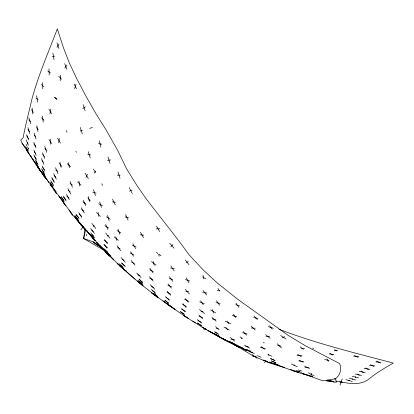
<?xml version="1.0" encoding="UTF-8"?>
<svg xmlns="http://www.w3.org/2000/svg" width="414" height="414" viewBox="0 0 414 414"><rect width="100%" height="100%" fill="white"/><g stroke="black" fill="none" stroke-linecap="round" stroke-linejoin="round"><path stroke-width="0.62" d="M60.221 80.699L60.439 75.188M93.838 226.81L93.926 225.144M311.168 375.586L311.369 373.211M49.996 113.922L50.56 109.048M84.865 228.792L83.649 238.552L105.994 251.458M58.648 142.582L59.368 138.535M85.62 229.832L83.649 238.552L93.243 241.833L103.179 248.835M74.587 88.684L76.047 84.182M340.003 385.123L342.192 378.929M86.314 235.737L86.924 234.055M86.024 177.394L87.442 174.278M56.941 47.377L59.016 44.003M94.299 173.052L95.593 171.06M64.744 68.124L66.944 64.993M80.88 229.817L83.178 226.748M170.853 246.899L172.943 244.514M264.308 362.643L266.088 361.029M352.112 379.322L352.738 378.805M82.831 108.696L85.387 106.776M293.852 365.707L294.871 365.034M282.125 337.953L284.703 336.629M186.233 262.466L188.266 261.524M107.231 235.996L108.53 235.411M80.135 131.083L82.376 130.11M129.489 191.154L132.082 190.021M89.683 128.469L92.384 127.341M203.755 329.44L205.427 328.882M348.51 380.689L349.623 380.404M52.257 56.651L54.669 56.133M330.662 380.958L331.236 380.849M107.505 160.394L110.543 159.897M201.137 311.716L202.901 311.447M252.757 356.573L256.432 356.102M304.973 367.461L308.984 367.27M156.249 228.916L159.944 228.751M117.322 175.153L120.138 175.127M265.938 336.396L269.638 336.396M185.896 291.647L188.649 291.663M241.212 338.585L242.381 338.6M334.201 378.826L335.48 378.846C340.029 375.244 342.212 368.952 339.552 363.533L305.723 345.954L288.537 335.614L238.454 299.808L217.609 283.243L202.865 269.602L188.877 254.538L179.702 241.988L146.722 199.579L137.174 185.855L126.622 168.876L118.016 151.032L106.165 130.032L95.608 113.172L85.693 95.67L76.668 78.51L69.412 63.119L63.684 48.36L57.313 28.876C48.422 52.412 38.202 75.483 31.728 99.867C28.918 112.463 25.44 124.904 23.189 137.608L20.7 140.067L22.082 143.177L33.694 161.108L45.737 178.408L32.292 158.469L44.464 176.778M326.972 380.952L330.714 381.046M326.9 380.937L330.786 381.061M217.102 290.675L219.487 290.809M251.143 327.986L255.252 328.245M375.829 361.914L380.885 362.255M301.408 348.231L304.559 348.459M297.64 371.327L299.777 371.508M230.769 339.175L234.427 339.49M112.37 201.908L115.459 202.218M353.587 356.149L358.84 356.671M296.998 355.253L301.951 355.75M334.341 350.472L337.234 350.761M369.417 365.283L374.893 365.909M339.78 381.874L342.414 382.184M87.768 154.593L90.614 154.96M140.299 234.774L143.674 235.219M263.268 342.74L264.396 342.89M298.696 360.92L303.747 361.588M202.715 292.424L206.912 293.055M253.71 317.709L258.025 318.361M277.665 345.607L281.018 346.125M364.191 368.362L369.971 369.267M245.642 346.404L248.4 346.839M329.047 353.887L333.772 354.669M98.449 143.663L101.746 144.217M215.963 302.675L220.176 303.405M95.789 244.084L96.772 244.26M170.703 268.065L174.31 268.702M216.124 328.271L218.281 328.664M324.628 359.575L328.918 360.382M327.707 380.28L334.191 381.527M359.228 371.332L365.2 372.491M335.702 381.009C346.844 383.002 360.299 386.676 369.8 378.36C377.071 372.346 385.16 367.777 393.3 363.073C356.237 353.328 318.93 344.179 282.969 330.77L278.829 329.208M326.191 380.269L330.31 381.154M251.381 352.397L252.571 352.661M355.393 373.997L361.572 375.441M169.316 278.57L172.767 279.419M352.231 376.264L358.602 377.951M242.604 332.727L247.111 333.932M36.085 98.641L38.166 99.205M302.153 373.557L307.649 375.068M312.523 376.631L300.781 373.273L285.251 368.015L269.504 362.064L284.459 367.58L269.85 363.094L253.249 356.024L237.155 346.213L222.96 338.895L207.963 330.455L225.102 340.091L239.504 347.113L222.96 338.895L238.956 347.118M232.15 315.421L236.71 316.726M212.191 318.78L215.922 319.867M245.072 349.333L251.143 351.119M298.173 369.93L301.615 370.944M349.256 378.127L355.595 380M345.928 379.612L352.205 381.48M92.86 192.205L96.105 193.172M125.08 216.838L128.594 217.888M308.207 375.436L312.177 376.626M235.789 304.74L239.628 305.899M260.323 347.175L265.41 348.764M292.01 370.53L298.303 372.502M268.308 326.641L273.478 328.281M290.54 369.542L294.545 370.83M330.496 380.999L333.994 382.138L336.489 382.2L335.48 378.846L322.801 380.771L302.789 373.635M271.744 361.293L275.507 362.555M185.462 279.538L189.695 281.018M295.746 370.37L301.671 372.465M132.387 245.455L136.082 246.853M270.342 358.633L275.144 360.454M199.677 301.837L204.288 303.767M198.865 316.099L202.819 317.761M267.863 354.508L271.719 356.128M304.306 374.018L306.106 374.779M257.311 355.652L261.13 357.287M131.688 262.243L134.441 263.439M248.99 351.238L254.424 353.587M151.431 286.504L153.635 287.456M137.753 274.777L140.056 275.786M167.83 285.184L171.608 286.866M334.45 349.716L337.208 350.953M274.228 363.254L279.683 365.697M263.459 360.035L269.053 362.545M214.654 333.912L218.613 335.754M265.084 360.744L267.434 361.841M250.889 352.117L236.435 345.359L243.303 348.629L228.751 341.141L243.303 348.629M225.237 321.171L230.893 323.857M241.817 348.298L246.884 350.705M149.671 269.773L153.258 271.486M291.384 363.947L297.335 366.788M149.692 278.146L152.859 279.662M376.357 361.111L380.362 363.052M233.424 343.858L236.596 345.395M247.21 349.789L249.005 350.663M271.237 360.749L276.014 363.099M182.481 304.549L186.44 306.5M242.77 348.723L245.926 350.28M222.039 338.414L227.245 341.017M276.702 364.351L278.234 365.117M151.679 293.283L155.555 295.265M167.054 292.294L170.666 294.152M299.296 360.258L303.146 362.25M223.234 338.988L226.049 340.443M304.523 366.095L309.439 368.636M232.518 343.335L237.501 345.923M98.656 203.75L102.501 205.748M354.353 355.44L358.074 357.38M270.885 358.576L274.596 360.511M197.866 320.483L201.173 322.227M212.423 332.928L214.664 334.108M215.782 334.698L216.905 335.283M233.998 344.614L238.883 347.211M224.057 327.2L229.32 330.03M312.534 348.003L313.662 348.614M130.234 252.98L133.913 254.972M184.582 299.203L188.975 301.583M225.102 340.091C203.393 328.711 182.771 315.385 162.966 300.962L172.669 307.576M308.409 372.833L314.128 375.964M370.458 364.646L373.852 366.55M117.628 247.525L120.101 248.912M181.508 309.118L185.425 311.328M91.675 230.443L93.445 231.447M210.529 309.931L215.699 312.87M329.953 353.333L332.954 355.041M197.442 323.189L201.39 325.456M165.797 297.475L169.238 299.457M214.659 331.857L218.975 334.388M192.645 321.021L193.68 321.626M214.944 334.253L216.403 335.112M244.405 345.074L249.632 348.169M70.054 183.656L72.429 185.074M104.845 225.759L108.618 228.005M180.504 311.887L184.271 314.143M201.913 326.951L206.715 329.829M93.471 242.485L98.579 245.554M234.878 344.965L238.003 346.854M202.658 276.914L205.939 278.912M152.362 290.731L154.877 292.268M55.683 169.988L57.82 171.292M231.623 342.616L236.368 345.555M214.509 333.513L218.758 336.152M117.079 230.562L120.81 232.885M365.681 367.937L368.481 369.692M119.951 264.825L122.353 266.337M122.358 259.35L124.009 260.396M139.321 282.4L140.336 283.047M106.465 216.791L110.222 219.208M214.99 331.94L217.076 333.291M297.521 354.229L301.423 356.775M280.718 335.516L286.11 339.066M170.552 306.36L175.06 309.32M240.115 336.913L242.164 338.264M105.244 250.398L107.583 251.945M81.558 209.531L83.995 211.166M164.969 300.574L168.638 303.032M183.35 315.178L188.235 318.454M172.617 307.55C143.503 288.299 117.162 264.96 93.771 239.09L75.602 218.1L85.714 229.625M184.53 315.965L187.056 317.667M361.055 371.104L363.373 372.724M85.486 229.718L86.909 230.712M194.016 321.75L195.408 322.718M202.865 327.365L205.763 329.415M139.803 283L142.421 284.858M166.79 303.685L170.832 306.572M153.63 293.567L157.568 296.403M300.145 346.901L303.457 349.302M156.44 252.436L157.957 253.539M158.966 254.274L160.989 255.743M139.12 281.246L141.935 283.29M232.559 343.025L235.437 345.147M93.243 241.833L105.549 250.925M197.473 322.884L201.359 325.761M120.127 266.337L122.813 268.339M294.892 371.317L295.42 371.715M47.765 70.944L50.436 72.968M139.295 279.652L142.447 282.043M151.622 292.755L155.612 295.793M82.955 201.747L86.024 204.138M151.488 261.612L156.068 265.183M252.229 354.493L256.959 358.177M171.287 306.65L174.325 309.03M199.455 309.568L204.583 313.6M114.176 236.927L118.487 240.322M68.294 190.456L70.245 192.018M167.101 303.752L170.521 306.505M137.593 280.883L142.571 284.879M197.374 319.629L201.665 323.08M265.509 334.548L270.073 338.243M92.156 237.517L92.803 238.04M154.365 294.846L158.013 297.795M261.27 346.673L264.463 349.266M91.748 234.526L93.564 236.006M180.463 311.437L184.318 314.593M119.279 265.503L123.662 269.172M230.365 337.457L234.831 341.208M103.79 244.715L107.521 247.851M357.67 374.033L359.29 375.4M121.178 262.818L125.395 266.378M104.126 240.042L107.743 243.111M215.477 326.625L219.099 329.725M117.017 263.449L135.104 279.114M137.365 281.106L142.261 285.308M120.852 266.673L124.764 270.042M34.139 135.223L35.552 136.444M154.469 294.809L157.91 297.826M138.933 282.012L143.291 285.846M153.868 293.459L157.33 296.512M138.416 280.402L142.644 284.139M164.953 300.145L168.648 303.457M76.005 218.416L77.04 219.348M44.831 148.564L46.653 150.21M151.41 289.5L155.83 293.5M118.937 263.573L123.372 267.594M54.032 175.567L55.942 177.306M66.747 195.982L69.107 198.146M41.374 84.466L43.894 86.78M212.025 317.45L216.092 321.202M79.007 213.857L81.563 216.227M122.161 267.749L124.324 269.773M125.778 270.378L126.674 271.222M28.876 119.874L30.667 121.571M181.679 308.523L185.255 311.923M77.692 181.937L81.061 185.172M107.547 253.223L110.471 256.043M277.214 343.775L281.468 347.957M67.347 163.633L70.582 166.826M251.174 326.118L255.215 330.113M165.61 296.574L169.424 300.352M91.121 235.928L73.775 216.331L59.554 197.204M92.022 236.818L93.818 238.599M41.933 160.725L43.439 162.216M150.329 284.78L154.738 289.179M139.011 278.958L142.732 282.736M42.585 154.557L44.577 156.595M96.493 212.408L100.431 216.434M136.734 273.059L141.076 277.499M41.664 117.902L44.029 120.324M199.02 315.064L202.663 318.796M99.883 245.585L113.84 259.904L96.534 242.107M58.71 76.259L61.546 79.209M76.326 215.125L78.691 217.588M243.111 331.5L246.599 335.159M139.301 282.669L140.325 283.745M108.018 253.565L110.434 256.09M91.504 236.565L95.437 240.679M104.928 251.267L109.503 256.054M254.01 316.027L257.317 319.592M53.68 189.99L57.204 193.824M185.146 289.314L189.405 293.997M63.518 197.162L65.976 199.89M59.124 163.297L61.898 166.371M80.906 225.159L84.679 229.356M104.908 251.448L109.063 256.126M90.299 235.323L94.661 240.239M75.71 216.641L77.568 218.737M169.714 243.225L174.082 248.188M86.557 230.588L91.189 235.871M182.781 303.597L186.14 307.447M92.265 236.917L93.89 238.79M121.105 257.472L125.261 262.274M51.921 178.724L54.239 181.415M105.725 233.196L110.041 238.21M76.331 219.12L80.13 223.56M58.705 195.931L60.118 197.592M104.457 248.866L108.37 253.477M92.379 237.326L94.563 239.918M167.127 291.166L170.594 295.286M33.865 143.917L35.832 146.251M149.433 276.692L153.113 281.122M131.14 260.515L134.99 265.167M61.593 199.512L63.254 201.52M91.121 235.488L95.039 240.218M36.437 127.465L38.321 129.794M27.909 129.494L29.658 131.683M122.13 263.149L124.448 266.052M61.65 197.613L63.637 200.097M53.515 188.758L56.087 191.977M53.934 189.27L56.05 191.941M42.642 167.468L44.422 169.73M51.295 182.103L53.095 184.385M74.52 216.336L78.525 221.428M90.738 232.823L94.573 237.714M185.337 259.987L189.022 264.712M169.233 276.64L172.85 281.344M185.384 298.582L188.173 302.204M74.81 215.306L78.469 220.067M49.985 184.266L53.297 188.561M168.068 283.875L171.37 288.175M203.088 290.473L206.534 295.001M77.289 220.088L79.172 222.587M91.929 223.384L95.831 228.569M22.082 143.177L25.021 147.089M70.318 212.077L71.234 213.308M90.671 228.388L94.449 233.501M57.551 194.244L61.267 199.279M62.219 200.925L65.94 205.96M50.472 183.288L52.247 185.7M216.393 300.755L219.746 305.325M106.346 252.913L107.63 254.667M87.866 197.69L90.216 200.919M34.253 156.223L36.096 158.79M36.737 164.788L38.59 167.375M41.659 172.643L45.09 177.42M269.623 325.683L272.164 329.239M50.958 184.975L54.239 189.565M225.796 327.365L227.581 329.87M104.338 244.431L106.972 248.136M63.451 202.56L64.708 204.325M44.728 176.436L46.559 179.014M37.55 166.971L41.002 171.841M117.11 245.725L120.614 250.713M326.853 358.954L328.535 361.35M149.873 268.355L153.056 272.904M235.918 303.069L238.95 307.405M60.677 198.016L64.165 203.015M50.549 184.856L52.728 187.977M233.413 314.283L235.69 317.559M75.886 214.012L79.131 218.695M38.455 168.224L40.096 170.594M51.605 185.834L53.587 188.706M31.433 109.56L33.462 112.52M104.613 239.628L107.257 243.525M34.212 151.514L35.816 153.873M42.078 169.776L43.941 172.514M25.834 147.477L28.033 150.701M46.337 178.693L49.633 183.557M26.822 150.406L28.669 153.128M26.625 135.797L28.664 138.83M27.438 146.939L28.385 148.341M42.528 173.766L44.22 176.297M49.09 139.792L51.605 143.57M29.244 153.946L32.561 158.966M200.671 300.797L203.295 304.808M47.139 179.831L48.836 182.424M170.863 265.84L174.149 270.922M61.065 196.412L64.222 201.297M130.617 251.712L133.536 256.24M217.987 288.408L219.653 291.078M26.222 149.325L29.27 154.205M48.961 109.353L51.595 113.612M69.081 209.96L72.471 215.425M93.409 169.052L95.572 172.555M49.815 181.969L52.904 187.019M36.147 163.597L39.18 168.56M85.103 173.166L88.358 178.506M292.977 370.142L293.257 370.597M78.81 212.605L81.765 217.474M42.559 171.888L45.778 177.182M45.938 178.077L46.699 179.34M43.563 173.523L44.774 175.546M35.899 161.155L37.327 163.577M30.212 155.255L31.599 157.651M156.518 226.085L159.669 231.581M81.279 207.714L84.28 212.977M132.822 243.649L135.647 248.664M50.725 180.644L53.665 185.845M57.624 138.095L60.392 143.021M25.621 146.753L28.25 151.426M35.164 159.742L38.062 164.989M63.409 196.086L66.085 200.966M41.633 168.622L44.386 173.673M140.506 232.238L143.467 237.755M186.29 277.861L188.867 282.695M42.14 165.952L44.924 171.251M66.571 194.456L69.283 199.672M33.834 154.903L36.515 160.104M26.134 144.398L27.003 146.09M28.162 148.347L28.742 149.475M74.101 84.063L76.528 88.808M27.215 142.53L27.966 143.994M129.292 187.63L132.273 193.545M67.875 188.463L70.67 194.011M51.822 177.549L54.343 182.59M54.503 190.016L56.382 193.799M112.525 199.181L115.304 204.94M355.196 376.642L355.636 377.573M53.67 173.647L56.309 179.226M101.777 183.764L102.568 185.529M83.359 200.397L85.62 205.494M125.613 214.576L128.061 220.155M41.441 158.567L43.936 164.374M227.519 321.233L228.611 323.795M105.679 224.372L107.785 229.392M33.85 149.925L36.173 155.462M55.543 167.737L57.965 173.544M26.118 139.875L28.312 145.179M70.069 181.482L72.414 187.247M33.782 142.307L35.92 147.86M42.502 152.74L44.66 158.412M64.755 63.663L66.933 69.459M118.006 229.185L119.889 234.267M56.961 42.885L58.99 48.49M75.928 151.203L76.331 152.331M26.724 134.669L28.566 139.953M212.537 309.667L213.691 313.129M83.085 104.649L85.139 110.817M80.223 127.455L82.288 133.738M93.517 189.695L95.448 195.682M108.018 156.999L110.036 163.292M44.784 146.401L46.699 152.368M88.208 151.669L90.18 157.884M118.026 172.022L119.998 178.253M34.145 133.049L36.018 139.032M99.738 202.042L101.414 207.455M268.51 354.265L268.867 355.445M107.557 215.394L109.13 220.605M28.892 117.721L30.652 123.724M27.929 127.662L29.637 133.515M115.827 236.808L116.836 240.436M88.291 196.598L89.455 201.551M153.351 261.534L154.205 265.26M99.37 140.786L100.819 147.094M59.921 162.184L61.101 167.489M203.051 275.336L203.781 278.896M36.794 125.659L37.959 131.595M78.893 181.022L79.861 186.088M36.577 95.691L37.674 102.16M66.607 130.513L66.897 132.268M52.914 53.127L54.006 59.657M158.764 254.398L159.059 256.245M98.159 212.465L98.765 216.372M68.579 162.614L69.35 167.846M32.152 108.168L32.742 113.912M42.544 116.122L43.149 122.104M50.182 139.12L50.513 144.248M42.507 82.583L42.761 88.668M48.992 68.853L49.209 75.063M56.868 99.184L54.617 97.316L56.863 99.184"/></g></svg>
